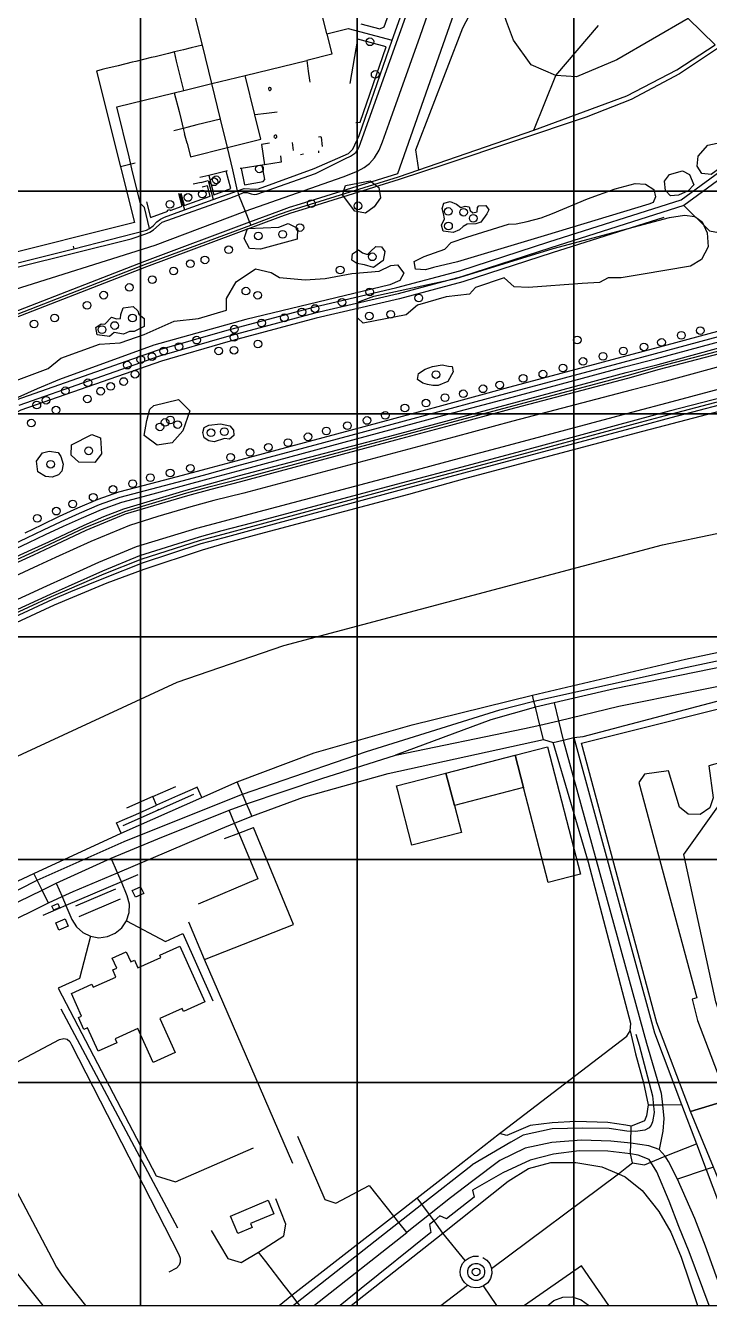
# Model space of a CAD drawing. Header units: metres. Extents: x -847 to 846, y -696 to 697.
# Drawn here: x -467.7 to -200.9, y -695.7 to -196.3 of the extents above; entities that cross this region are included whole.
import ezdxf

# ---------------------------------------------------------------- set-up
doc = ezdxf.new("R2010")
doc.units = ezdxf.units.M
for name, color, linetype in [('GREEN_ATLAS_BUILDING_OSM_LEVELS', 9, 'Continuous'), ('GREEN_ATLAS_TERRAIN_COP90', 3, 'Continuous'), ('OSM_BARRIER', 1, 'Continuous'), ('OSM_BUILDING', 8, 'Continuous'), ('OSM_GREEN_EXISTING', 94, 'Continuous'), ('OSM_HYDROGRAPHY', 5, 'Continuous'), ('OSM_PATH', 32, 'Continuous'), ('OSM_ROAD_LOCAL', 9, 'Continuous'), ('OSM_ROAD_MAJOR', 30, 'Continuous'), ('SITE_BORDER', 3, 'Continuous')]:
    doc.layers.add(name, color=color, linetype=linetype)

msp = doc.modelspace()

# ---------------------------------------------------------------- linework, layer by layer
at = {"layer": 'GREEN_ATLAS_BUILDING_OSM_LEVELS'}
for points, elevation in [([(-208.209, -620.116), (-221.384, -585.496), (-250.822, -476.381), (-177.061, -457.879), (-176.779, -459.271), (-174.098, -472.407), (-173.083, -477.371), (-201.111, -485.231), (-199.401, -497.654), (-200.735, -501.561), (-204.519, -504.244), (-209.155, -503.999), (-212.563, -501.316), (-216.811, -487.179), (-226.17, -488.481), (-228.425, -491.654), (-205.753, -575.7), (-207.614, -576.29), (-205.578, -584.572), (-193.631, -615.608)], 1.251), ([(-276.695, -481.012), (-264.122, -477.761), (-251.235, -527.51), (-263.809, -530.771), (-273.419, -493.657)], 3.226), ([(-273.419, -493.657), (-300.408, -500.648), (-303.684, -488.002), (-276.695, -481.012)], 1.863), ([(-300.408, -500.648), (-297.682, -511.179), (-317.009, -516.188), (-322.391, -495.405), (-323.011, -493.012), (-303.684, -488.002)], 0.533)]:
    msp.add_lwpolyline(points, close=True, dxfattribs=dict(at, elevation=elevation))
at = {"layer": 'GREEN_ATLAS_TERRAIN_COP90'}
for points in [[(-507.445, -260.905, 39), (-422.871, -260.905, 45), (-422.871, -173.937, 37), (-507.445, -173.937, 34)], [(-422.871, -260.905, 45), (-338.297, -260.905, 29), (-338.297, -173.937, 36), (-422.871, -173.937, 37)], [(-338.297, -260.905, 29), (-253.723, -260.905, 26), (-253.723, -173.937, 31), (-338.297, -173.937, 36)], [(-253.723, -260.905, 26), (-169.148, -260.905, 21), (-169.148, -173.937, 32), (-253.723, -173.937, 31)], [(-507.445, -347.873, 20), (-422.871, -347.873, 14), (-422.871, -260.905, 45), (-507.445, -260.905, 39)], [(-422.871, -347.873, 14), (-338.297, -347.873, 9), (-338.297, -260.905, 29), (-422.871, -260.905, 45)], [(-338.297, -347.873, 9), (-253.723, -347.873, 6), (-253.723, -260.905, 26), (-338.297, -260.905, 29)], [(-253.723, -347.873, 6), (-169.148, -347.873, 5), (-169.148, -260.905, 21), (-253.723, -260.905, 26)], [(-507.445, -434.842, 20), (-422.871, -434.842, 14), (-422.871, -347.873, 14), (-507.445, -347.873, 20)], [(-422.871, -434.842, 14), (-338.297, -434.842, 9), (-338.297, -347.873, 9), (-422.871, -347.873, 14)], [(-338.297, -434.842, 9), (-253.723, -434.842, 6), (-253.723, -347.873, 6), (-338.297, -347.873, 9)], [(-253.723, -434.842, 6), (-169.148, -434.842, 5), (-169.148, -347.873, 5), (-253.723, -347.873, 6)], [(-507.445, -521.81), (-422.871, -521.81), (-422.871, -434.842, 14), (-507.445, -434.842, 20)], [(-422.871, -521.81), (-338.297, -521.81), (-338.297, -434.842, 9), (-422.871, -434.842, 14)], [(-338.297, -521.81), (-253.723, -521.81), (-253.723, -434.842, 6), (-338.297, -434.842, 9)], [(-253.723, -521.81), (-169.148, -521.81), (-169.148, -434.842, 5), (-253.723, -434.842, 6)], [(-507.445, -608.778), (-422.871, -608.778, 6), (-422.871, -521.81), (-507.445, -521.81)], [(-422.871, -608.778, 6), (-338.297, -608.778, 9), (-338.297, -521.81), (-422.871, -521.81)], [(-338.297, -608.778, 9), (-253.723, -608.778, 10), (-253.723, -521.81), (-338.297, -521.81)], [(-253.723, -608.778, 10), (-169.148, -608.778, 14), (-169.148, -521.81), (-253.723, -521.81)], [(-507.445, -695.747, 9), (-422.871, -695.747, 6), (-422.871, -608.778, 6), (-507.445, -608.778)], [(-422.871, -695.747, 6), (-338.297, -695.747, 10), (-338.297, -608.778, 9), (-422.871, -608.778, 6)], [(-338.297, -695.747, 10), (-253.723, -695.747, 9), (-253.723, -608.778, 10), (-338.297, -608.778, 9)], [(-253.723, -695.747, 9), (-169.148, -695.747, 6), (-169.148, -608.778, 14), (-253.723, -608.778, 10)]]:
    msp.add_3dface(points, dxfattribs=at)
at = {"layer": 'OSM_BARRIER'}
for points in [[(-111.005, -68.473), (-111.719, -80.796), (-115.829, -103.894), (-122.138, -124.667), (-129.167, -142.233), (-138.752, -158.252), (-152.622, -171.343), (-188.757, -199.262), (-212.569, -215.225), (-231.376, -225.222), (-248.943, -232.012), (-304.116, -250.502), (-321.965, -256.413)], [(-529.917, -371.429), (-515.383, -365.796), (-471.404, -342.33), (-416.237, -323.038), (-390.012, -315.413), (-355.418, -306.184), (-322.86, -298.592), (-298.277, -292.024), (-263.508, -280.737), (-211.924, -264.35), (-172.011, -235.029), (-140.293, -211.14), (-126.849, -201.01), (-108.186, -180.961), (-98.281, -162.593), (-94.504, -152.341)], [(-537.66, -307.075), (-426.548, -279.512), (-420.753, -277.631), (-419.219, -276.929), (-417.853, -276.028), (-414.388, -273.056), (-387.989, -263.638), (-384.581, -262.369), (-382.695, -261.534), (-381.304, -261.445), (-379.751, -261.99), (-378.51, -262.246), (-377.483, -262.169), (-354.591, -254.02), (-342.839, -248.209), (-340.978, -247.229), (-339.406, -246.272), (-338.754, -245.704), (-338.309, -245.137), (-337.908, -244.435), (-337.583, -243.623), (-309.892, -166.144)], [(-336.956, -195.611), (-329.438, -197.581), (-327.835, -196.824), (-321.695, -179.692), (-326.118, -176.876)], [(-294.118, -175.061), (-296.417, -179.636), (-322.572, -254.243)], [(-341.066, -218.999), (-338.027, -201.689)], [(-338.804, -234.205), (-337.131, -234.027), (-327.07, -204.583), (-338.027, -201.689)], [(-372.584, -242.242), (-375.697, -242.721), (-374.463, -250.658)], [(-368.261, -247.218), (-367.985, -249.656), (-374.463, -250.658), (-375.422, -250.814)], [(-322.572, -254.243), (-360.606, -266.031), (-364.884, -267.334), (-369.057, -268.859), (-380.302, -273.056), (-421.355, -288.373), (-532.128, -331.465), (-547.446, -337.354)], [(-396.283, -254.799), (-394.31, -262.391), (-387.625, -259.953), (-389.417, -253.107)], [(-389.417, -253.107), (-396.283, -254.799)], [(-389.004, -253.007), (-389.417, -253.107)], [(-383.66, -252.094), (-383.992, -252.15)], [(-383.66, -252.094), (-382.282, -258.45), (-375.002, -257.115), (-374.413, -256.413), (-375.422, -250.814)], [(-375.422, -250.814), (-383.66, -252.094)], [(-321.965, -256.413), (-359.973, -268.202), (-364.17, -269.471), (-368.255, -270.974), (-420.547, -290.477), (-531.326, -333.569), (-647.594, -379.522)], [(-407.19, -261.734), (-405.862, -266.532), (-395.694, -262.881), (-396.734, -258.873), (-398.795, -259.408)], [(-396.283, -254.799), (-399.735, -255.645)], [(-420.54, -265.074), (-418.993, -271.241), (-412.221, -268.814), (-412.377, -268.38), (-411.431, -268.046), (-411.275, -268.48), (-406.595, -266.799), (-407.942, -261.912)], [(-218.665, -271.23), (-262.23, -284.989), (-297.119, -296.321), (-321.852, -302.923), (-354.291, -310.481), (-388.797, -319.687), (-414.739, -327.235), (-469.619, -346.404), (-512.745, -369.492), (-528.551, -375.815)], [(-607.117, -467.252), (-590.81, -459.727), (-565.45, -448.039), (-537.328, -434.881), (-464.914, -401.852), (-458.235, -398.735), (-444.434, -392.245), (-429.042, -385.889), (-404.741, -378.631), (-395.638, -376.204), (-383.954, -373.243), (-323.437, -356.968), (-302.105, -351.28), (-278.963, -345.046), (-233.036, -332.856), (-220.676, -329.35), (-191.15, -321.658), (-179.711, -318.608), (-147.641, -310.659), (-111.281, -303.29), (-75.108, -297.357), (-25.566, -289.308)], [(-559.618, -443.987), (-537.748, -433.923), (-465.352, -400.795), (-458.68, -397.722), (-444.835, -391.243), (-437.217, -387.859), (-429.367, -384.921), (-405.016, -377.618), (-395.914, -375.136), (-384.286, -371.963), (-323.662, -356.011), (-302.368, -350.3), (-279.201, -344.111), (-233.343, -331.765), (-220.858, -328.571), (-191.42, -320.578), (-179.961, -317.528), (-147.886, -309.546), (-111.45, -302.177), (-75.233, -296.488), (-29.256, -289.342)], [(-606.572, -468.121), (-590.365, -460.685), (-565.006, -448.996), (-536.908, -435.849), (-464.513, -402.821), (-457.816, -399.704), (-444.052, -393.225), (-428.71, -386.891), (-404.459, -379.655), (-395.369, -377.217), (-383.697, -374.256), (-323.192, -357.992), (-301.836, -352.304), (-278.706, -346.07), (-232.748, -333.858), (-220.413, -330.463), (-190.893, -322.671), (-179.466, -319.632), (-147.41, -311.683), (-111.112, -304.392), (-74.977, -298.225), (-25.41, -290.243)], [(31.844, -294.807), (22.246, -297.268), (3.934, -301.464), (-13.394, -305.194), (-22.854, -306.73), (-72.508, -315.09), (-108.574, -321.057), (-143.757, -328.159), (-175.551, -336.14), (-186.79, -339.101), (-216.541, -346.849), (-228.2, -349.955), (-274.54, -362.512), (-297.519, -368.69), (-319.277, -374.356), (-379.538, -390.564), (-391.102, -393.548), (-400.011, -395.941), (-423.278, -403.188), (-437.756, -409.177), (-451.131, -415.177), (-458.116, -418.305), (-530.149, -451.412)], [(25.003, -306.151), (5.507, -310.559), (-11.74, -312.897), (-21.695, -314.199), (-71.663, -320.856), (-107.829, -325.955), (-142.943, -331.855), (-174.906, -338.845), (-186.176, -341.562), (-215.946, -349.354), (-227.479, -352.527), (-273.933, -364.916), (-296.899, -371.05), (-318.682, -376.839), (-378.886, -393.136), (-390.401, -396.219), (-399.303, -398.524), (-422.295, -406.138), (-436.729, -411.771), (-450.229, -417.259), (-457.283, -420.309), (-529.152, -453.694)], [(-528.294, -455.675), (-456.456, -422.313), (-449.314, -419.374), (-435.914, -413.83), (-421.505, -408.487), (-398.658, -400.884), (-389.874, -398.245), (-378.366, -395.173), (-318.124, -379.165), (-296.36, -373.098), (-273.413, -366.965), (-226.884, -354.631), (-215.414, -351.603), (-185.631, -343.755), (-174.373, -341.105), (-142.448, -334.092), (-107.497, -328.125), (-71.324, -323.16), (-21.375, -316.236), (-11.327, -314.834), (5.801, -312.329), (25.021, -308.099), (25.166, -309.134), (79.681, -305.594)], [(-192.967, -314.389), (-222.342, -322.303), (-235.035, -325.765), (-280.749, -337.999), (-303.947, -344.311), (-325.097, -350.011), (-385.733, -366.275), (-397.392, -369.481), (-406.589, -371.863), (-419.012, -375.091), (-431.523, -378.453), (-439.592, -381.292), (-447.429, -384.665), (-454.633, -387.96), (-461.481, -391.232), (-467.99, -394.416)], [(-538.506, -432.176), (-466.499, -398.034), (-459.902, -394.884), (-452.954, -391.644), (-445.913, -388.505), (-438.057, -385.121), (-430.219, -382.371), (-417.997, -379.021), (-405.536, -375.714), (-396.434, -373.143), (-384.762, -370.082), (-324.214, -353.707), (-302.976, -347.996), (-279.778, -341.818), (-233.97, -329.55), (-221.415, -326.211), (-191.99, -318.296)], [(-519.304, -558.312), (-463.247, -529.814), (-429.236, -514.786), (-394.535, -500.838), (-383.102, -496.207), (-334.72, -479.575), (-282.71, -463.356), (-269.372, -459.983), (-209.619, -446.725), (-173.239, -439.077), (-145.511, -433.534), (-117.702, -429.838), (-105.267, -428.302), (-60.405, -422.691), (4.793, -415.044), (15.211, -414.287), (21.739, -414.209), (30.841, -414.71), (43.315, -415.344), (87.763, -412.817)], [(-429.649, -508.485), (-415.823, -502.329), (-402.053, -496.207)], [(-415.823, -502.329), (-415.986, -502.073)], [(-397.849, -560.716), (-363.199, -547.046), (-378.83, -509.242)], [(-390.163, -513.617), (-384.556, -511.491), (-378.83, -509.242)], [(-423.886, -527.732), (-430.351, -530.504), (-451.964, -539.733), (-461.048, -543.606)], [(-432.682, -533.265), (-448.281, -539.933)], [(-397.849, -560.716), (-403.97, -546.222)], [(-363.487, -640.365), (-397.849, -560.716)], [(-453.919, -580.041), (-408.462, -665.446)], [(-229.584, -589.904), (-228.325, -594.146), (-223.025, -614.005), (-222.43, -620.428), (-223.144, -624.124)], [(-223.144, -624.124), (-223.608, -625.46), (-224.404, -626.417), (-226.095, -627.352), (-229.672, -627.92), (-233.137, -627.742), (-239.978, -626.718), (-250.333, -626.573), (-262.205, -626.907), (-273.619, -629.356)], [(-273.619, -629.356), (-278.387, -632.061), (-293.523, -640.844)], [(-208.748, -674.874), (-212.807, -664.934), (-216.529, -655.115), (-221.346, -643.649), (-224.366, -638.785), (-228.682, -637.07), (-231.671, -636.603), (-240.573, -635.568), (-251.643, -635.478), (-261.685, -636.714), (-270.863, -639.119), (-281.45, -644.017), (-293.297, -650.74)], [(-363.352, -695.747), (-361.739, -694.478), (-322.203, -663.397), (-313.081, -656.228), (-293.523, -640.844)], [(-293.297, -650.74), (-292.708, -653.457), (-303.421, -661.95), (-306.021, -660.837)], [(-310.174, -664.165), (-309.535, -667.327), (-336.749, -689.201), (-344.988, -695.747)], [(-306.021, -660.837), (-308.351, -662.707), (-310.174, -664.165)], [(-200.914, -695.747), (-208.748, -674.874)], [(-240.11, -695.747), (-250.791, -680.318), (-273.074, -695.747)]]:
    msp.add_lwpolyline(points, dxfattribs=at)
at = {"layer": 'OSM_BUILDING'}
for points, elevation in [([(-422.846, -532.363), (-421.624, -535.001), (-424.863, -536.504), (-426.078, -533.866)], 0.917), ([(-455.153, -538.976), (-454.483, -540.534), (-456.757, -541.514), (-457.427, -539.955)], 0.809), ([(-452.34, -544.931), (-451.1, -547.736), (-454.696, -549.328), (-455.936, -546.523)], 1.192), ([(-418.003, -600.958), (-423.955, -587.7), (-432.801, -591.674), (-432.061, -593.311), (-439.385, -596.595), (-443.513, -587.388), (-445.054, -588.079), (-447.141, -583.437), (-445.894, -582.869), (-449.859, -574.03), (-441.859, -570.446), (-441.327, -571.626), (-432.462, -567.64), (-433.728, -564.824), (-432.13, -564.112), (-433.884, -560.204), (-428.465, -557.777), (-426.717, -561.674), (-425.289, -561.039), (-423.93, -564.056), (-414.921, -560.015), (-415.353, -559.058), (-407.51, -555.54), (-397.743, -577.303), (-406.094, -581.054), (-406.626, -579.874), (-415.391, -583.804), (-409.42, -597.107)], 2.587), ([(-188.362, -629.3), (-185.299, -637.248), (-183.457, -642.013), (-168.854, -679.906), (-174.956, -693.298), (-178.376, -692.474), (-199.288, -641.757), (-208.209, -620.116), (-193.631, -615.608)], 6.418), ([(-387.744, -660.926), (-373.079, -654.726), (-370.867, -659.958), (-380.001, -663.82), (-379.362, -665.334), (-384.894, -667.672)], 8.207)]:
    msp.add_lwpolyline(points, close=True, dxfattribs=dict(at, elevation=elevation))
at = {"layer": 'OSM_GREEN_EXISTING'}
for points in [[(-200.209, -254.387), (-203.818, -254.053), (-205.666, -251.204), (-205.246, -247.33), (-201.468, -243.055), (-196.005, -241.786), (-191.971, -239.526), (-189.283, -238.602), (-185.925, -241.708), (-186.514, -244.391), (-198.273, -253.051)], [(-209.111, -260.866), (-212.895, -262.547), (-216.084, -262.792), (-218.02, -260.699), (-218.439, -257.081), (-216.422, -254.476), (-211.379, -252.962), (-208.61, -254.476), (-206.931, -258.506)], [(-333.291, -256.87), (-329.821, -259.53), (-329.213, -263.616), (-331.662, -267.089), (-335.133, -269.538), (-339.218, -268.714), (-344.117, -262.391), (-342.889, -258.718)], [(-311.615, -291.613), (-315.562, -291.368), (-316.069, -288.418), (-312.204, -286.403), (-304.135, -283.553), (-301.698, -281.026), (-295.483, -278.844), (-279.27, -273.801), (-276.326, -273.634), (-272.041, -272.788), (-266.578, -271.364), (-262.13, -269.683), (-248.435, -263.883), (-237.679, -260.02), (-229.866, -258.005), (-225.832, -258.172), (-222.555, -260.354), (-221.967, -263.215), (-222.806, -265.319), (-224.573, -265.987), (-265.406, -278.343), (-299.18, -288.507), (-308.589, -290.689)], [(-288.172, -266.488), (-286.913, -268.258), (-287.753, -269.772), (-290.108, -273), (-292.082, -273.757), (-295.358, -273.846), (-296.993, -274.77), (-298.465, -276.028), (-300.902, -277.119), (-304.768, -276.618), (-305.438, -274.18), (-304.304, -271.697), (-304.68, -269.638), (-305.188, -267.757), (-304.555, -265.608), (-302.08, -264.94), (-299.518, -266.031), (-297.833, -267.289), (-296.241, -266.744), (-294.6, -267.033), (-294.224, -268.469), (-293.253, -269.349), (-291.449, -268.97), (-291.405, -267.334), (-290.86, -266.655)], [(-376.079, -283.542), (-380.365, -283.341), (-382.407, -279.456), (-381.179, -275.583), (-368.931, -274.97), (-365.254, -273.534), (-361.583, -275.371), (-361.783, -279.657)], [(-201.381, -282.629), (-203.905, -287.661), (-208.272, -290.188), (-227.511, -293.46), (-235.329, -294.718), (-240.366, -294.807), (-243.73, -296.577), (-250.534, -296.989), (-271.452, -298.503), (-277.084, -298.247), (-281.031, -294.718), (-292.207, -298.503), (-294.556, -301.108), (-303.634, -302.121), (-314.804, -305.483), (-319.258, -309.179), (-335.979, -312.452), (-338.247, -310.348), (-338.077, -304.303), (-331.775, -301.865), (-299.85, -295.063), (-261.873, -283.386), (-216.422, -271.197), (-210.54, -270.362), (-206.593, -270.863), (-203.655, -272.877), (-201.807, -277.163)], [(-331.023, -282.585), (-328.793, -282.662), (-327.49, -284.51), (-328.167, -288.006), (-331.944, -290.733), (-335.515, -289.687), (-338.416, -289.175), (-340.389, -287.872), (-340.22, -285.356), (-337.871, -283.842), (-336.192, -285.056), (-334.337, -285.69), (-333.078, -284.51)], [(-421.505, -313.709), (-425.371, -315.646), (-427.219, -315.724), (-429.487, -316.737), (-433.101, -316.069), (-435.037, -317.661), (-439.823, -317.071), (-440.331, -314.132), (-438.226, -312.708), (-436.797, -312.786), (-434.198, -310.103), (-432.262, -310.771), (-430.664, -310.693), (-430.583, -309.012), (-429.656, -306.485), (-425.709, -305.984), (-423.942, -307.665), (-423.522, -308.923), (-421.424, -310.604)], [(-301.209, -329.417), (-300.902, -331.454), (-302.945, -335.228), (-306.722, -336.764), (-308.865, -336.764), (-310.907, -336.352), (-312.749, -335.929), (-314.804, -334.471), (-314.365, -332.066), (-311.803, -330.352), (-308.921, -329.406), (-305.2, -328.693), (-302.682, -329.194)], [(-419.294, -346.07), (-417.671, -344.645), (-408.08, -342.252), (-403.601, -346.693), (-406.376, -354.486), (-410.548, -359.161), (-416.406, -360.13), (-421.43, -356.334), (-420.421, -350.434)], [(-388.001, -352.515), (-386.573, -354.152), (-386.473, -356.289), (-388.102, -357.725), (-390.144, -357.413), (-394.128, -358.749), (-396.271, -358.438), (-398.006, -357.213), (-398.514, -355.176), (-398.106, -353.228), (-396.271, -352.315), (-391.679, -351.703)], [(-438.458, -357.146), (-438.05, -363.48), (-440.707, -366.842), (-446.934, -366.642), (-449.891, -363.981), (-449.791, -359.907), (-441.928, -355.922)], [(-463.015, -370.516), (-463.517, -366.319), (-461.08, -363.035), (-458.48, -362.367), (-455.034, -362.868), (-454.026, -364.549), (-453.098, -367.488), (-453.606, -370.182), (-454.865, -371.607), (-457.302, -372.531), (-459.99, -372.286)], [(-289.569, -680.296), (-288.949, -681.131), (-288.617, -682.121), (-288.611, -683.168), (-288.924, -684.17), (-289.532, -685.016), (-290.371, -685.639), (-291.361, -685.973), (-292.407, -685.973), (-293.404, -685.661), (-294.256, -685.049), (-294.876, -684.214), (-295.208, -683.223), (-295.214, -682.177), (-294.901, -681.186), (-294.293, -680.329), (-293.454, -679.706), (-292.464, -679.383), (-291.418, -679.372), (-290.421, -679.683)]]:
    msp.add_lwpolyline(points, close=True, dxfattribs=at)
for points in [[(-474.524, -335.94), (-458.862, -330.151), (-453.925, -326.177), (-438.865, -320.634), (-430.871, -320.121), (-421.474, -316.871), (-409.79, -311.683), (-400.268, -310.604), (-389.304, -307.342), (-389.304, -302.889), (-385.571, -296.266), (-377.984, -291.201), (-371.957, -292.648), (-368.706, -294.574), (-358.582, -295.542), (-350.876, -295.052), (-340.395, -293.126), (-329.789, -292.169), (-325.216, -289.998), (-322.56, -289.754), (-320.154, -292.893), (-321.72, -295.776), (-325.573, -297.468), (-381.837, -311.082), (-417.715, -320.99), (-454.502, -334.437), (-463.235, -338.144), (-485.982, -348.263)], [(-446.796, -543.94), (-430.645, -537.05)]]:
    msp.add_lwpolyline(points, dxfattribs=at)
for centre in [(-333.373, -202.668), (-331.305, -215.403), (-376.455, -252.272), (-394.172, -257.293), (-393.333, -256.525), (-411.419, -266.098), (-404.346, -263.415), (-398.783, -262.091), (-356.233, -265.786), (-338.015, -266.677), (-302.794, -268.848), (-296.824, -269.182), (-360.681, -275.148), (-302.707, -274.558), (-293.046, -271.531), (-376.906, -278.421), (-367.397, -277.787), (-388.49, -283.798), (-403.444, -289.264), (-397.774, -287.772), (-332.452, -286.57), (-418.316, -295.475), (-409.978, -292.102), (-344.969, -291.702), (-427.219, -298.503), (-381.768, -299.928), (-333.46, -300.273), (-443.739, -305.483), (-437.217, -301.531), (-377.126, -301.576), (-344.211, -304.303), (-314.303, -302.622), (-456.419, -310.437), (-426.016, -310.448), (-366.751, -310.381), (-359.923, -308.088), (-354.798, -306.741), (-333.623, -309.68), (-325.222, -309.012), (-464.4, -312.774), (-437.894, -314.978), (-432.932, -313.375), (-386.222, -314.8), (-375.635, -312.374), (-204.45, -315.346), (-401.007, -319.086), (-386.391, -317.995), (-377.063, -320.6), (-252.463, -319.008), (-219.573, -319.977), (-211.849, -317.216), (-418.398, -325.476), (-413.862, -323.372), (-407.898, -321.613), (-392.355, -323.294), (-386.391, -323.038), (-242.39, -325.42), (-234.477, -323.305), (-226.433, -321.713), (-428.058, -328.838), (-422.771, -326.656), (-258.039, -329.973), (-250.183, -327.391), (-443.438, -335.728), (-429.487, -335.228), (-425.039, -332.367), (-307.581, -332.534), (-273.569, -333.992), (-265.876, -332.344), (-452.171, -338.834), (-438.476, -339.001), (-434.53, -337.153), (-296.931, -339.992), (-289.194, -338.077), (-282.697, -336.563), (-463.348, -344.378), (-459.733, -342.53), (-443.607, -342.029), (-319.728, -345.58), (-311.477, -343.654), (-304.072, -341.517), (-455.874, -346.393), (-411.262, -350.256), (-334.456, -350.434), (-327.384, -348.452), (-465.534, -351.436), (-415.328, -352.95), (-413.273, -351.18), (-408.406, -352.026), (-395.381, -355.22), (-390.169, -354.797), (-350.35, -354.519), (-342.125, -352.438), (-372.978, -360.887), (-365.329, -359.072), (-357.479, -356.812), (-443.1, -362.278), (-387.738, -364.827), (-380.164, -362.902), (-457.928, -367.51), (-411.306, -370.917), (-403.419, -369.069), (-425.947, -375.091), (-419.062, -372.753), (-441.346, -380.39), (-433.634, -377.34), (-455.742, -385.811), (-449.333, -383.006), (-463.178, -388.627), (-291.912, -682.678)]:
    msp.add_circle(centre, 1.5, dxfattribs=at)
at = {"layer": 'OSM_HYDROGRAPHY'}
msp.add_lwpolyline([(-708.111, -610.476), (-638.623, -565.87), (-602.845, -546.067), (-563.151, -524.103), (-408.631, -452.581), (-366.977, -438.198), (-219.147, -398.936), (-134.366, -381.292), (-14.66, -365.106), (36.498, -357.08), (97.686, -352.382)], dxfattribs=at)
at = {"layer": 'OSM_PATH'}
for points in [[(-350.181, -199.496), (-358.582, -165.198), (-360.023, -159.32), (-369.859, -119.19)], [(-198.637, -203.793), (-209.205, -193.54), (-212.889, -189.967), (-224.729, -178.49), (-226.233, -177.031), (-232.629, -170.831), (-245.033, -158.797), (-258.828, -145.417), (-270.111, -134.474), (-280.755, -124.132)], [(-209.205, -193.54), (-236.952, -209.659), (-252.764, -216.383), (-260.827, -215.759), (-270.387, -211.652), (-277.291, -202.023), (-280.06, -194.798), (-282.378, -187.306), (-283.286, -179.681), (-281.287, -171.131), (-258.828, -145.417)], [(-540.73, -306.407), (-448.914, -283.464), (-420.559, -276.161), (-419.331, -275.583), (-417.947, -274.458), (-416.493, -272.978), (-415.146, -271.909), (-413.518, -271.063), (-405.774, -268.258), (-394.529, -264.183), (-385.082, -260.755), (-382.482, -259.942), (-378.103, -260.187), (-376.812, -259.998), (-355.155, -252.139), (-341.692, -246.239), (-340.02, -244.569), (-337.601, -239.237), (-324.646, -201.989), (-312.849, -168.816)], [(-385.082, -260.755), (-386.83, -252.628), (-388.96, -243.934), (-391.672, -232.869), (-395.074, -218.965), (-398.752, -203.948), (-403.839, -183.187), (-406.871, -170.797)], [(-314.228, -252.617), (-315.424, -244.881), (-297.106, -197.202), (-293.328, -190.089), (-283.286, -179.681)], [(-350.181, -199.496), (-348.22, -207.488), (-357.962, -209.949)], [(-350.181, -199.496), (-341.836, -197.447), (-337.482, -198.594), (-324.646, -201.989)], [(-260.827, -215.759), (-244.188, -196.334)], [(-680.409, -370.382), (-678.554, -369.792), (-677.539, -369.67), (-676.431, -369.859), (-672.972, -371.395), (-661.583, -378.453), (-658.282, -379.466), (-655.381, -379.778), (-652.693, -379.666), (-650.664, -379.021), (-647.625, -377.718), (-531.709, -332.567), (-420.935, -289.475), (-379.857, -274.158), (-368.637, -269.972), (-364.508, -268.458), (-360.273, -267.167), (-322.253, -255.389), (-314.228, -252.617), (-269.384, -237.177), (-233.055, -223.708), (-213.647, -213.655), (-198.637, -203.793)], [(-398.752, -203.948), (-403.124, -205.017)], [(-418.661, -208.824), (-424.757, -210.316)], [(-417.214, -208.468), (-418.661, -208.824)], [(-411.964, -207.188), (-417.214, -208.468)], [(-406.169, -205.763), (-409.665, -206.62), (-411.964, -207.188)], [(-408.794, -210.16), (-409.665, -206.62)], [(-403.124, -205.017), (-406.169, -205.763)], [(-440.043, -214.067), (-430.696, -251.471), (-425.258, -273.223), (-535.467, -300.774), (-541.256, -277.609)], [(-437.831, -213.522), (-440.043, -214.067)], [(-436.754, -213.255), (-437.831, -213.522)], [(-431.598, -211.997), (-436.754, -213.255)], [(-427.369, -247.575), (-432.149, -228.049), (-409.721, -222.561), (-405.987, -221.637), (-395.074, -218.965), (-382.1, -215.793), (-357.962, -209.949)], [(-426.104, -210.65), (-431.598, -211.997)], [(-424.757, -210.316), (-426.104, -210.65)], [(-407.898, -213.811), (-408.794, -210.16)], [(-405.987, -221.637), (-407.898, -213.811)], [(-357.962, -209.949), (-357.417, -214.079), (-356.966, -217.574), (-356.853, -218.398)], [(-369.508, -230.175), (-373.686, -230.676), (-378.322, -231.222), (-382.1, -215.793)], [(-269.384, -237.177), (-260.827, -215.759)], [(-409.721, -222.561), (-407.861, -229.908)], [(-372.841, -221.448), (-372.684, -221.559), (-372.502, -221.615), (-372.308, -221.604), (-372.133, -221.526), (-371.995, -221.392), (-371.907, -221.214), (-371.888, -221.025), (-371.932, -220.836), (-372.045, -220.68), (-372.195, -220.568), (-372.383, -220.513), (-372.577, -220.524), (-372.753, -220.602), (-372.891, -220.735), (-372.972, -220.914), (-372.997, -221.103), (-372.947, -221.292)], [(-407.861, -229.908), (-407.04, -233.125)], [(-407.04, -233.125), (-406.194, -236.465), (-405.674, -238.524)], [(-404.728, -242.242), (-403.375, -247.586), (-388.96, -243.934), (-375.935, -240.628), (-378.322, -231.222)], [(-391.672, -232.869), (-400.907, -235.129)], [(-404.308, -235.986), (-406.194, -236.465), (-409.853, -237.4)], [(-404.728, -242.242), (-405.674, -238.524)], [(-400.907, -235.129), (-404.308, -235.986)], [(-370.648, -240.072), (-370.491, -240.194), (-370.297, -240.25), (-370.097, -240.227), (-369.915, -240.15), (-369.777, -240.016), (-369.689, -239.838), (-369.664, -239.637), (-369.714, -239.448), (-369.821, -239.281), (-369.984, -239.159), (-370.178, -239.103), (-370.372, -239.114), (-370.554, -239.203), (-370.698, -239.337), (-370.786, -239.515), (-370.811, -239.715), (-370.761, -239.905)], [(-353.407, -239.715), (-352.48, -239.593), (-352.436, -239.927), (-351.96, -243.5)], [(-363.13, -245.126), (-363.544, -241.942)], [(-425.959, -253.341), (-427.369, -247.575)], [(-359.252, -246.562), (-360.474, -246.717)], [(-353.232, -246.049), (-353.332, -245.259)], [(-424.988, -250.035), (-430.696, -251.471)], [(-419.331, -275.583), (-421.374, -267.323), (-422.915, -265.753), (-425.959, -253.341)], [(-399.272, -257.504), (-402.297, -258.228)], [(-399.272, -257.504), (-396.44, -256.847), (-394.529, -264.183)], [(-407.554, -261.823), (-405.774, -268.258)], [(-385.082, -260.755), (-384.581, -262.369), (-382.018, -268.803), (-380.302, -273.056), (-379.857, -274.158)], [(-449.195, -282.44), (-448.914, -283.464)], [(39.863, -296.232), (22.86, -298.704), (17.942, -300.73), (10.719, -304.303), (4.717, -306.017), (-22.271, -310.47), (-72.089, -317.973), (-108.199, -323.506), (-143.35, -330.007), (-175.231, -337.498), (-186.483, -340.337), (-216.241, -348.107), (-227.843, -351.235), (-274.233, -363.714), (-297.212, -369.87), (-318.976, -375.603), (-379.212, -391.856), (-390.752, -394.884), (-399.654, -397.232), (-422.783, -404.657), (-437.242, -410.468), (-450.68, -416.224), (-457.703, -419.307), (-529.647, -452.558)], [(-539.289, -430.372), (-467.244, -396.219), (-460.691, -393.058), (-453.794, -389.807), (-446.671, -386.579), (-438.827, -383.206), (-430.871, -380.412), (-418.504, -377.061), (-406.063, -373.789), (-396.91, -371.317), (-385.251, -368.178), (-324.658, -351.859), (-303.458, -346.148), (-280.266, -339.914), (-234.502, -327.658), (-221.879, -324.251), (-192.478, -316.337)], [(-489.102, -538.664), (-464.538, -527.265), (-430.458, -511.457), (-398.908, -497.576), (-385.12, -491.386), (-355.099, -480.088), (-316.909, -469.245), (-269.955, -457.634), (-210.201, -443.53), (-174.072, -435.949), (-144.503, -430.673), (-105.599, -425.853), (-60.405, -420.253), (4.88, -412.862), (14.121, -412.439), (21.645, -412.494), (35.897, -413.674), (47.343, -413.585)], [(-253.798, -474.165), (-250.152, -473.72), (-193.957, -458.859), (-147.66, -450.432), (-116.117, -444.699), (-103.243, -442.862), (-59.315, -438.098), (-6.91, -432.209), (22.616, -430.372), (32.689, -429.749), (36.223, -429.682), (39.662, -429.626), (45.532, -430.973), (51.759, -497.398), (53.457, -497.554)], [(-269.372, -459.983), (-269.955, -457.634)], [(-265.644, -474.878), (-267.029, -469.334), (-268.777, -462.354), (-269.372, -459.983)], [(-458.743, -538.708), (-453.462, -536.226), (-449.177, -534.211), (-431.886, -526.886), (-391.522, -509.788), (-386.191, -507.606), (-379.481, -504.856), (-359.252, -497.476), (-326.218, -488.203), (-265.644, -474.878), (-261.823, -476.091), (-257.97, -475.123), (-253.798, -474.165)], [(-253.798, -474.165), (-222.33, -589.37), (-211.742, -617.333), (-205.941, -632.662), (-202.132, -642.725), (-182.065, -695.747)], [(-368.821, -695.747), (-363.819, -691.784), (-324.12, -660.982), (-323.706, -660.67), (-314.873, -653.768), (-306.71, -647.401), (-282.822, -628.699), (-281.745, -627.853), (-233.093, -590.728), (-231.746, -588.546), (-231.527, -585.797), (-248.059, -522.857), (-261.823, -476.091)], [(-418.122, -497.22), (-409.114, -493.201)], [(-402.78, -494.392), (-408.506, -496.941)], [(-398.908, -497.576), (-400.75, -493.49), (-402.78, -494.392)], [(-383.102, -496.207), (-385.12, -491.386)], [(-416.631, -500.559), (-418.122, -497.22), (-428.359, -501.773)], [(-408.506, -496.941), (-416.631, -500.559)], [(-380.402, -502.652), (-381.492, -500.047), (-383.102, -496.207)], [(-429.887, -506.459), (-424.688, -504.144)], [(-424.688, -504.144), (-416.631, -500.559)], [(-379.481, -504.856), (-380.402, -502.652)], [(-430.458, -511.457), (-432.218, -507.494), (-429.887, -506.459)], [(-463.247, -529.814), (-464.538, -527.265)], [(-459.902, -536.415), (-461.274, -533.688), (-463.247, -529.814)], [(-614.869, -695.747), (-624.37, -674.051), (-626.319, -668.919), (-633.053, -652.967), (-633.229, -649.482), (-632.897, -646.755), (-631.869, -644.195), (-628.712, -640.722), (-597.758, -618.38), (-580.091, -604.866), (-562.826, -594.357), (-555.847, -590.216), (-553.873, -589.003), (-536.357, -578.227), (-519.636, -569.143), (-495.335, -556.798), (-458.743, -538.708)], [(-458.743, -538.708), (-459.902, -536.415)], [(-231.746, -588.546), (-229.766, -597.574), (-226.627, -608.895), (-224.779, -617.523), (-225.393, -621.831), (-226.233, -623.734), (-228.476, -624.68), (-231.433, -625.816), (-233.462, -625.36), (-240.573, -624.358), (-253.065, -624.024), (-262.193, -624.469), (-270.763, -625.526), (-279.897, -629.4), (-282.822, -628.699)], [(-477.926, -604.376), (-454.508, -591.964), (-452.854, -591.585), (-451.551, -591.897), (-450.48, -592.709), (-449.759, -594.112), (-407.873, -675.899), (-407.391, -677.346), (-407.447, -678.904), (-407.861, -680.006), (-408.8, -681.197), (-411.876, -682.778)], [(-224.779, -617.523), (-219.147, -617.445), (-211.742, -617.333)], [(-230.938, -640.098), (-231.671, -636.603), (-231.539, -632.451), (-231.433, -625.816)], [(-226.258, -640.855), (-218.114, -637.571), (-205.941, -632.662)], [(-340.687, -695.747), (-304.849, -667.505), (-279.471, -647.323), (-271.42, -642.302), (-262.775, -640.031), (-252.971, -640.031), (-242.916, -641.623), (-236.313, -644.429), (-233.719, -645.519), (-227.179, -650.874), (-220.569, -659.1), (-215.927, -667.149), (-211.943, -676.912), (-205.509, -695.747)], [(-285.854, -681.32), (-236.313, -644.429), (-233.08, -641.857), (-230.938, -640.098), (-226.258, -640.855)], [(-304.849, -667.505), (-308.351, -662.707), (-310.093, -660.325), (-313.081, -656.228), (-314.873, -653.768)], [(-296.216, -678.203), (-304.849, -667.505)], [(-289.25, -677.067), (-287.703, -678.114), (-286.537, -679.583), (-285.854, -681.32), (-285.742, -683.335), (-286.28, -685.272), (-287.402, -686.941), (-289.006, -688.155), (-290.541, -688.723), (-292.176, -688.867), (-293.786, -688.589), (-295.27, -687.888), (-296.486, -686.864), (-297.4, -685.561), (-297.958, -684.069), (-298.115, -682.478), (-297.858, -680.908), (-297.212, -679.45), (-296.216, -678.203), (-294.688, -677.123), (-292.909, -676.544), (-291.042, -676.533)], [(-305.746, -695.747), (-295.27, -687.888)], [(-283.845, -695.747), (-289.006, -688.155)], [(-263.902, -695.747), (-261.541, -693.799), (-258.127, -692.519), (-254.474, -692.418), (-250.985, -693.509), (-248.04, -695.669), (-247.986, -695.747)]]:
    msp.add_lwpolyline(points, dxfattribs=at)
at = {"layer": 'OSM_ROAD_LOCAL'}
for points in [[(-536.695, -318.229), (-476.56, -300.718), (-417.226, -282.084), (-382.018, -268.803), (-343.791, -255.311), (-338.265, -253.152), (-335.559, -251.705), (-333.561, -250.168), (-331.55, -247.986), (-329.764, -244.936), (-328.48, -241.663), (-325.792, -234.35), (-313.814, -200.442), (-303.032, -169.673), (-301.579, -158.051)], [(-106.188, -182.397), (-125.207, -202.835), (-145.035, -217.285), (-154.589, -224.966), (-170.552, -236.988), (-210.822, -266.566), (-262.806, -283.074), (-297.638, -294.384), (-322.303, -300.975), (-354.798, -308.544), (-389.342, -317.761), (-415.416, -325.342), (-470.427, -344.567)], [(-210.822, -266.566), (-200.848, -276.417), (-191.658, -278.154), (-180.281, -281.226)], [(-261.472, -460.651), (-259.73, -467.687)], [(-259.73, -467.687), (-257.97, -475.123), (-225.469, -593.411), (-219.761, -612.97), (-219.147, -617.445), (-218.728, -622.855), (-219.104, -627.753), (-220.513, -634.888)], [(-181.878, -627.085), (-186.007, -614.439), (-198.348, -577.236), (-210.796, -519.829), (-196.256, -499.413), (-166.686, -483.527)], [(-384.556, -511.491), (-386.191, -507.606), (-388.308, -502.485)], [(-384.556, -511.491), (-377.057, -529.346), (-400.387, -539.154)], [(-428.071, -535.892), (-430.351, -530.504), (-431.886, -526.886), (-434.329, -521.265)], [(-455.773, -530.949), (-453.462, -536.226), (-451.964, -539.733), (-449.653, -545.143)], [(-449.653, -545.143), (-447.911, -547.992), (-445.437, -550.241), (-442.436, -551.699), (-439.14, -552.256), (-435.82, -551.855), (-432.75, -550.542), (-430.169, -548.415), (-428.302, -545.644), (-427.281, -542.46), (-427.206, -539.12), (-428.071, -535.892)], [(-428.302, -545.644), (-413.192, -553.692), (-406.395, -550.642), (-394.604, -576.902)], [(-442.436, -551.699), (-446.715, -568.23), (-455.078, -571.982), (-416.782, -645.197), (-409.189, -647.579), (-378.742, -634.276)], [(-489.29, -617.4), (-457.54, -677.323), (-455.686, -680.763), (-453.9, -683.535), (-450.812, -687.531), (-444.329, -695.747)], [(-361.602, -629.645), (-350.939, -654.481), (-346.666, -655.794), (-333.717, -648.904), (-324.12, -660.982), (-322.203, -663.397), (-319.014, -667.416)], [(-460.821, -695.747), (-501.105, -645.653), (-502.446, -643.983), (-505.998, -641.523), (-508.848, -640.388), (-512.043, -639.542)], [(-199.288, -641.757), (-202.132, -642.725), (-213.277, -646.466)], [(-395.319, -666.525), (-388.778, -677.468), (-383.616, -678.982), (-376.894, -674.908), (-367.008, -668.663), (-366.206, -664.088), (-370.028, -654.191)], [(-373.981, -678.67), (-376.894, -674.908)], [(-366.795, -687.943), (-373.981, -678.67)], [(-360.755, -695.747), (-361.739, -694.478), (-363.819, -691.784), (-366.795, -687.943)]]:
    msp.add_lwpolyline(points, dxfattribs=at)
at = {"layer": 'OSM_ROAD_MAJOR'}
for points in [[(38.929, -281.171), (19.201, -285.98), (-15.981, -293.138), (-24.689, -294.896), (-33.015, -296.366), (-74.269, -303.056), (-110.391, -309.134), (-146.37, -316.37), (-178.307, -324.519), (-189.697, -327.48), (-219.235, -335.45), (-231.407, -338.612), (-277.535, -350.679), (-300.621, -356.913), (-322.077, -362.634), (-382.557, -378.742), (-394.222, -381.603), (-403.231, -384.141), (-416.13, -387.948), (-427.181, -391.477), (-442.304, -397.655), (-456.005, -403.901), (-462.771, -407.04), (-534.904, -440.458)], [(-531.602, -448.061), (-459.488, -414.988), (-452.578, -411.826), (-439.109, -405.737), (-424.45, -399.67), (-400.957, -392.468), (-392.004, -390.097), (-380.452, -386.98), (-320.098, -370.928), (-298.459, -365.128), (-275.424, -359.028), (-229.14, -346.649), (-217.318, -343.554), (-187.68, -335.55), (-176.365, -332.701), (-144.559, -324.563), (-109.107, -317.539), (-73.022, -311.561), (-32.213, -304.893), (-14.196, -301.475), (21.432, -293.973), (39.518, -290.633)], [(-259.73, -467.687), (-236.213, -461.865), (-179.203, -450.421), (-165.433, -447.983), (-148.519, -445.022), (-116.6, -439.846), (-103.882, -438.265), (-59.885, -433.133), (3.552, -425.719), (16.589, -424.996), (22.334, -425.129), (32.107, -425.552)], [(-181.233, -443.519), (-237.935, -455.141), (-252.006, -458.436), (-261.472, -460.651)], [(-261.472, -460.651), (-268.777, -462.354), (-286.155, -467.308), (-323.399, -481.023)], [(-323.399, -481.023), (-272.993, -470.57), (-267.029, -469.334), (-259.73, -467.687)], [(-644.048, -651.241), (-634.876, -641.022), (-630.598, -636.235), (-621.464, -627.976), (-601.817, -612.112), (-582.754, -599.311), (-566.002, -589.381), (-559.38, -585.284), (-556.742, -583.804), (-521.228, -563.9), (-498.01, -551.555), (-461.274, -533.688), (-455.773, -530.949), (-434.329, -521.265), (-416.149, -513.717), (-388.308, -502.485), (-381.492, -500.047), (-352.111, -490.084), (-323.399, -481.023)], [(-220.513, -634.888), (-224.472, -633.419), (-231.539, -632.451), (-239.345, -631.694), (-250.822, -631.315), (-262.324, -632.172), (-272.824, -634.432), (-282.703, -639.163), (-293.247, -647.2)], [(-194.094, -695.747), (-202.458, -672.648), (-206.624, -661.839), (-213.277, -646.466), (-216.836, -639.631), (-218.114, -637.571), (-220.513, -634.888)], [(-293.247, -647.2), (-301.873, -653.779), (-310.093, -660.325), (-318.77, -667.227), (-319.014, -667.416), (-355.036, -695.747)]]:
    msp.add_lwpolyline(points, dxfattribs=at)
at = {"layer": 'SITE_BORDER'}
msp.add_lwpolyline([(-845.742, -695.747), (845.742, -695.747), (845.742, 695.747), (-845.742, 695.747)], close=True, dxfattribs=at)

doc.saveas('drawing.dxf')
